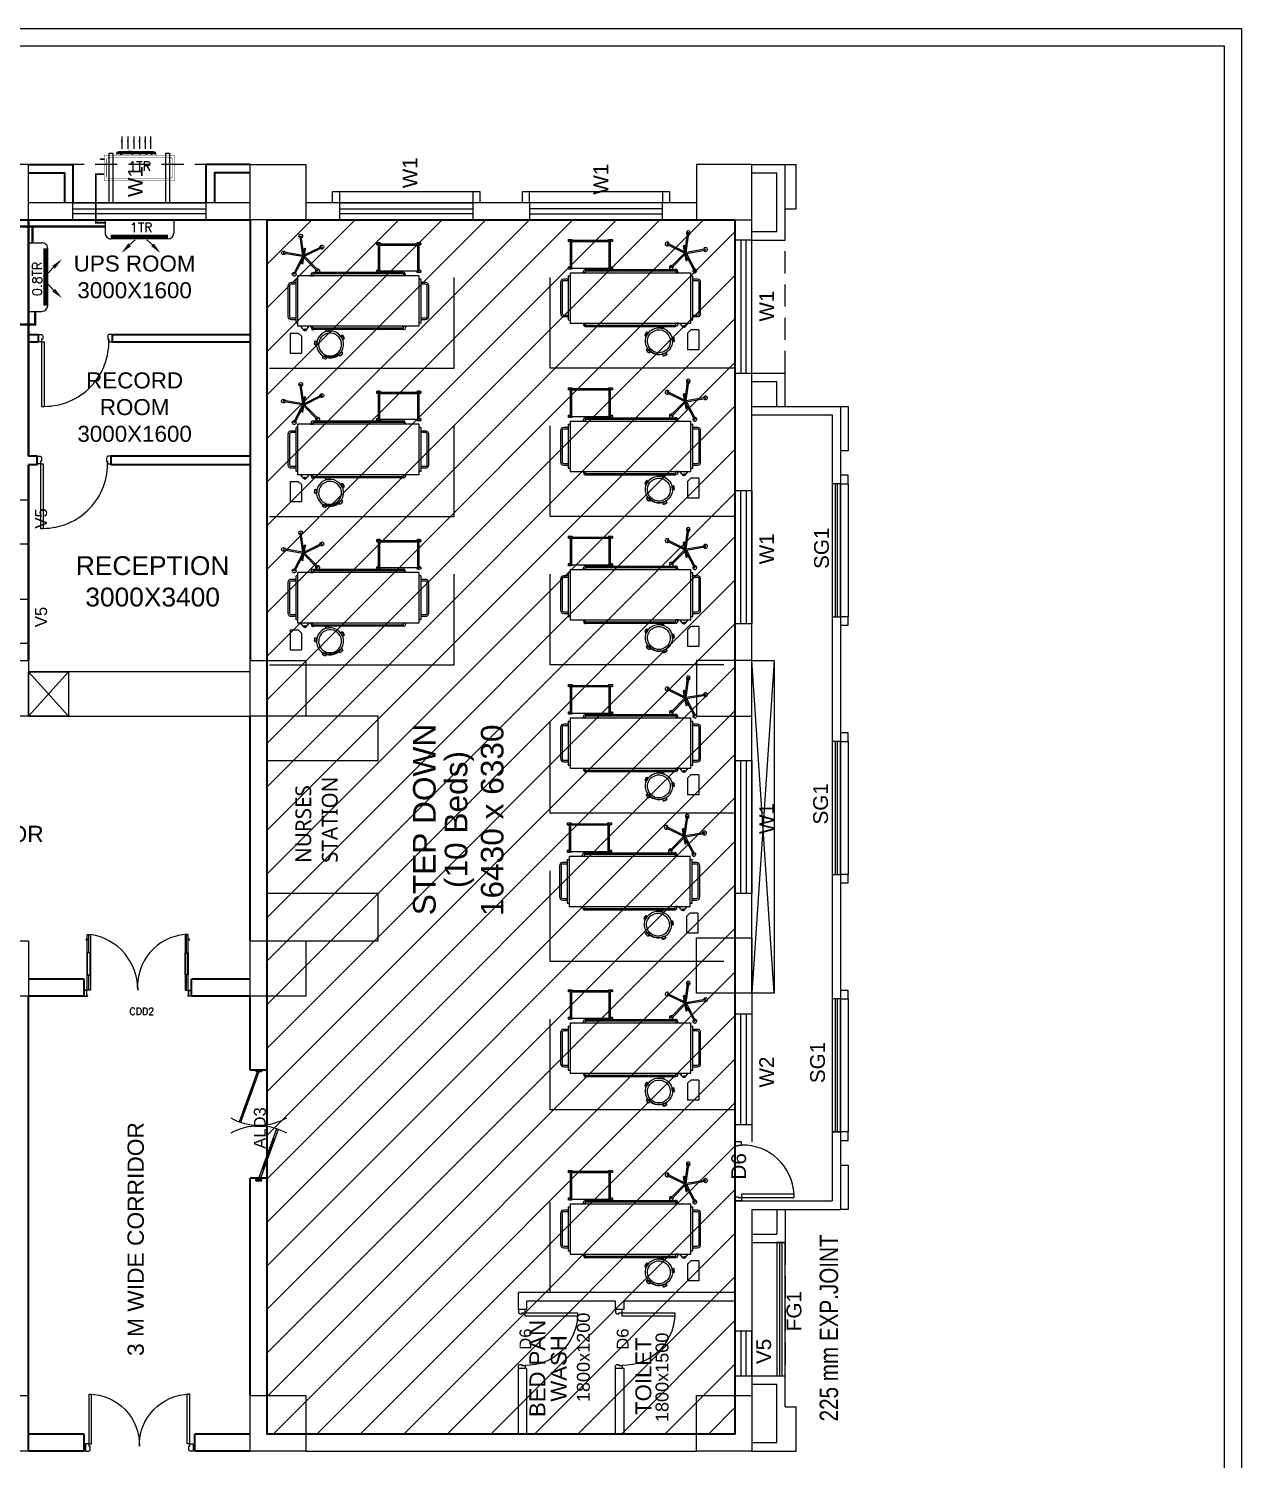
# Model space of a CAD drawing. Extents: x 3550807 to 4078732, y -628171 to -515859.
# Drawn here: x 3955019 to 3971434, y -538746 to -519387 of the extents above; entities that cross this region are included whole.
import ezdxf
from ezdxf.enums import TextEntityAlignment as Align

# ---------------------------------------------------------------- set-up
doc = ezdxf.new("R2010")
doc.units = 0
doc.header["$LTSCALE"] = 6
doc.header["$MEASUREMENT"] = 0
doc.linetypes.add('HIDDEN', pattern=[0.375, 0.25, -0.125])
doc.layers.get('0').update_dxf_attribs({"linetype": 'CONTINUOUS'})
for name, color, linetype, lineweight in [('1200 Door', 144, 'CONTINUOUS', 5), ('D.F', 251, 'CONTINUOUS', 5), ('Double Leaf Door', 4, 'CONTINUOUS', 18), ('HTL-AC UNIT', 5, 'CONTINUOUS', 25), ('MEP_HVAC_VRF_COPPER_PIPE', 6, 'CONTINUOUS', 9), ('WALL', 10, 'CONTINUOUS', 35)]:
    doc.layers.add(name, color=color, linetype=linetype, lineweight=lineweight)
for name, color, linetype in [('Bed', 33, 'CONTINUOUS'), ('Chajja', 7, 'CONTINUOUS'), ('COL', 5, 'CONTINUOUS'), ('DIM', 7, 'CONTINUOUS'), ('DOOR', 44, 'CONTINUOUS'), ('FUR', 21, 'CONTINUOUS'), ('HVAC_HI_WALL_1TR', 1, 'CONTINUOUS'), ('JOINERY', 7, 'CONTINUOUS'), ('M HVAC HIGH WALL UNIT', 3, 'CONTINUOUS'), ('MEP_HVAC_COPPER_PIPE', 5, 'CONTINUOUS'), ('MEP_HVAC_DRAIN_PIPE', 7, 'CONTINUOUS'), ('MEP_HVAC_TEXT', 7, 'CONTINUOUS'), ('Staircase', 7, 'CONTINUOUS'), ('TEXT', 5, 'CONTINUOUS'), ('Window', 161, 'CONTINUOUS')]:
    doc.layers.add(name, color=color, linetype=linetype)
doc.styles.add('ARI', font='arial.ttf')
doc.styles.add('ARIAL', font='arial.ttf')
doc.styles.add('ROMANS', font='romans.shx')
doc.styles.add('VERDANA', font='verdana.ttf')
doc.linetypes.add('ZIGZAG', pattern='A,0.0001,-0.2,[131,ltypeshp.shx,S=0.2,R=0,X=-0.2,Y=0],-0.4,[131,ltypeshp.shx,S=0.2,R=180,X=0.2,Y=0],-0.2', length=0.8001)
doc.dimstyles.new('AC DIM', dxfattribs={"dimtxt": 200, "dimasz": 200, "dimexe": 0.18, "dimexo": 50, "dimgap": 50, "dimtad": 1, "dimdec": 0, "dimzin": 12, "dimdsep": 46, "dimtxsty": 'ROMANS', "dimcen": 0, "dimclrt": 7, "dimadec": 0, "dimazin": 0, "dimtfac": 1, "dimtdec": 0, "dimtix": 1, "dimtofl": 0, "dimtmove": 0, "dimatfit": 3, "dimfxl": 0, "dimtolj": 1, "dimtzin": 12, "dimarcsym": 0})

# ---------------------------------------------------------------- blocks, each defined once
blk = doc.blocks.new('Z$W@#5624')
at = {"layer": 'DOOR'}
for p, q in [((1770, 446), (949, 745)), ((1779, 470), (957, 769)), ((1122, 709), (1113, 685)), ((1610, 518), (1117, 697)), ((0, 499), (25, 499)), ((0, 400), (0, 499)), ((25, 400), (25, 499)), ((1614, 529), (1606, 506)), ((1779, 470), (1770, 446)), ((1798, 499), (1773, 499)), ((1773, 400), (1773, 499)), ((1798, 400), (1798, 499)), ((0, 400), (25, 400)), ((19, 429), (28, 453)), ((19, 429), (840, 130)), ((28, 453), (849, 154)), ((183, 369), (192, 393)), ((188, 381), (680, 202)), ((1798, 400), (1773, 400)), ((685, 214), (676, 190))]:
    blk.add_line(p, q, dxfattribs=at)
at = {"layer": 'DOOR', "color": 145, "extrusion": (0, 0, -1)}
for centre, start_param, end_param in [((0, 449), -0.523599, 0.523599), ((1798, 449), 2.617994, 3.665191)]:
    blk.add_ellipse(centre, major_axis=(899, 0), ratio=1, start_param=start_param, end_param=end_param, dxfattribs=at)
blk = doc.blocks.new('A$C6969112B')
at = {"layer": 'Bed', "color": 8}
for p, q in [((1421, 1704), (1464, 1956)), ((1438, 1701), (1481, 1953)), ((387, 1872), (116, 1872)), ((116, 1872), (116, 1719)), ((343, 1719), (387, 1762)), ((387, 1872), (387, 1762)), ((478, 1766), (1160, 1766)), ((478, 131), (478, 1766)), ((521, 1793), (1116, 1793)), ((521, 1766), (521, 1793)), ((1116, 1766), (1116, 1793)), ((1160, 131), (1160, 1766)), ((1374, 1709), (1186, 1807)), ((1421, 1704), (1194, 1823)), ((343, 1719), (116, 1719)), ((428, 1689), (478, 1729)), ((428, 1654), (478, 1615)), ((432, 1559), (432, 1557)), ((434, 343), (434, 1557)), ((451, 343), (451, 1557)), ((453, 1559), (453, 1557)), ((476, 1595), (476, 1561)), ((1162, 1595), (1162, 1561)), ((1185, 1559), (1185, 1557)), ((1186, 343), (1186, 1557)), ((1204, 343), (1204, 1557)), ((1205, 1559), (1205, 1557)), ((1409, 1685), (1229, 1510)), ((1425, 1676), (1242, 1497)), ((1324, 1707), (1324, 1710)), ((1329, 1699), (1522, 1666)), ((1332, 1716), (1525, 1683)), ((1340, 1697), (1343, 1714)), ((1425, 1676), (1538, 1447)), ((1438, 1701), (1691, 1738)), ((1443, 1679), (1554, 1454)), ((1483, 1690), (1694, 1721)), ((1512, 1667), (1515, 1685)), ((1530, 1671), (1531, 1675)), ((55, 1439), (34, 1391)), ((54, 1382), (34, 1391)), ((75, 1430), (54, 1382)), ((75, 1430), (55, 1439)), ((72, 1402), (64, 1406)), ((229, 1539), (227, 1517)), ((227, 1517), (279, 1511)), ((229, 1539), (281, 1533)), ((281, 1533), (279, 1511)), ((429, 1399), (408, 1396)), ((408, 1396), (414, 1344)), ((429, 1399), (436, 1347)), ((76, 1196), (91, 1212)), ((116, 1161), (76, 1196)), ((130, 1178), (91, 1212)), ((120, 1198), (114, 1191)), ((116, 1161), (130, 1178)), ((347, 1187), (301, 1160)), ((358, 1168), (313, 1141)), ((358, 1168), (347, 1187)), ((436, 1347), (414, 1344)), ((313, 1141), (301, 1160)), ((1234, 703), (1212, 703)), ((1212, 703), (1212, 650)), ((1223, 650), (1212, 650)), ((1223, 131), (1223, 676)), ((1223, 676), (1594, 676)), ((1223, 659), (1577, 659)), ((1234, 703), (1234, 676)), ((1577, 659), (1577, 148)), ((1605, 703), (1583, 703)), ((1583, 703), (1583, 676)), ((1594, 676), (1594, 131)), ((1605, 650), (1594, 650)), ((1605, 703), (1605, 650)), ((432, 340), (432, 343)), ((453, 340), (453, 343)), ((476, 304), (476, 339)), ((1162, 304), (1162, 339)), ((1185, 340), (1185, 343)), ((1205, 340), (1205, 343)), ((1160, 131), (478, 131)), ((521, 105), (521, 131)), ((1116, 105), (521, 105)), ((1116, 105), (1116, 131)), ((1223, 157), (1212, 157)), ((1212, 157), (1212, 105)), ((1234, 105), (1212, 105)), ((1577, 148), (1223, 148)), ((1594, 131), (1223, 131)), ((1234, 131), (1234, 105)), ((1583, 131), (1583, 105)), ((1605, 105), (1583, 105)), ((1605, 157), (1594, 157)), ((1605, 157), (1605, 105))]:
    blk.add_line(p, q, dxfattribs=at)
for points in [[(565, 1793), (565, 1854, -0.414214), (608, 1897), (1029, 1897, -0.414214), (1073, 1854), (1073, 1793)], [(587, 1793), (587, 1854, -0.414214), (608, 1875), (1029, 1875, -0.414214), (1051, 1854), (1051, 1793)], [(476, 1593), (451, 1585, 0.318781), (430, 1563), (430, 1559), (455, 1559), (455, 1563), (476, 1563)], [(1162, 1593), (1186, 1585, -0.318781), (1208, 1563), (1208, 1559), (1182, 1559), (1182, 1563), (1162, 1563)], [(476, 307), (451, 314, -0.318781), (430, 336), (430, 340), (455, 340), (455, 336), (476, 336)], [(1162, 307), (1186, 314, 0.318781), (1208, 336), (1208, 340), (1182, 340), (1182, 336), (1162, 336)], [(1073, 105), (1073, 44, -0.414214), (1029, 0), (608, 0, -0.414214), (565, 44), (565, 105)], [(1051, 105), (1051, 44, -0.414214), (1029, 22), (608, 22, -0.414214), (587, 44), (587, 105)]]:
    blk.add_lwpolyline(points, format="xyb", dxfattribs=at)
for points in [[(432, 1557), (453, 1557)], [(476, 1595), (478, 1595)], [(476, 1561), (478, 1561)], [(1162, 1595), (1160, 1595)], [(1162, 1561), (1160, 1561)], [(1205, 1557), (1185, 1557)], [(432, 343), (453, 343)], [(476, 339), (478, 339)], [(476, 304), (478, 304)], [(1162, 339), (1160, 339)], [(1162, 304), (1160, 304)], [(1205, 343), (1185, 343)]]:
    blk.add_lwpolyline(points, dxfattribs=at)
blk.add_circle((435, 1672), 9.27, dxfattribs=at)
for centre, radius, start, end in [((441, 1672), 21.4, 125.427, 234.573), ((1289, 676), 80.7, 161.0754, 198.9246), ((1158, 676), 80.7, 0, 18.9246), ((1660, 676), 80.7, 161.0754, 180), ((1529, 676), 80.7, 341.0754, 18.9246), ((1289, 131), 80.7, 161.0754, 198.9246), ((1158, 131), 80.7, 341.0754, 0), ((1660, 131), 80.7, 180, 198.9246), ((1529, 131), 80.7, 341.0754, 18.9246)]:
    blk.add_arc(centre, radius, start, end, dxfattribs=at)
at = {"layer": 'Bed', "color": 8, "extrusion": (0, 0, -1)}
for centre, major_axis, start_param, end_param in [((1474, 1962), (18.5, 18.5), 2.86537, 8.468881), ((1471, 1955), (4.94, 4.94), 4.096329, 5.660611), ((1427, 1691), (194, 194), -0.622575, -0.609545), ((1474, 1954), (4.94, 4.94), -0.609545, 0.954736), ((1184, 1818), (18.5, 18.5), 1.608733, 7.212244), ((1189, 1814), (4.94, 4.94), 2.839692, 4.403974), ((1427, 1691), (194, 194), 4.403974, 4.417003), ((1191, 1817), (4.94, 4.94), 4.417003, 5.981285), ((1699, 1730), (18.5, 18.5), 4.122007, 9.725518), ((1331, 1705), (4.94, 4.94), 2.525533, 4.096329), ((1331, 1709), (4.94, 4.94), 4.096329, 5.667125), ((1523, 1672), (4.94, 4.94), 0.954736, 2.525533), ((1524, 1676), (4.94, 4.94), -0.61606, 0.954736), ((1692, 1731), (4.94, 4.94), -0.930219, 0.634062), ((1693, 1728), (4.94, 4.94), 0.647092, 2.211374), ((1427, 1691), (-194, 194), 2.204859, 2.217888), ((114, 1384), (-57.1, 57.1), 5.588367, 6.248962), ((232, 1332), (-182, 20), -0.000636, 6.282549), ((232, 1332), (-123, 123), 4.624291, 5.911682), ((-5, 1437), (-57.1, 57.1), 2.446775, 3.107369), ((232, 1332), (-154, 17), -0.00023, 6.282955), ((261, 1590), (-57.1, 57.1), 3.707499, 4.368094), ((247, 1460), (-57.1, 57.1), 0.565907, 1.226501), ((487, 1380), (-57.1, 57.1), 5.038602, 5.699197), ((357, 1363), (-57.1, 57.1), 1.897009, 2.557604), ((1230, 1499), (18.5, 18.5), 0.352096, 5.955607), ((1234, 1505), (4.94, 4.94), 3.160366, 4.724648), ((1427, 1691), (-194, 194), 4.718133, 4.731162), ((1237, 1502), (4.94, 4.94), 1.583055, 3.147337), ((1549, 1444), (18.5, 18.5), -0.904541, 4.69897), ((1544, 1450), (4.94, 4.94), 1.903729, 3.468011), ((1427, 1691), (194, 194), 1.8907, 1.903729), ((1547, 1451), (4.94, 4.94), 0.326418, 1.8907), ((146, 1236), (-57.1, 57.1), 4.308534, 4.969129), ((61, 1137), (-57.1, 57.1), 1.166941, 1.827536), ((363, 1107), (-57.1, 57.1), 6.205277, 6.865872), ((296, 1220), (-57.1, 57.1), 3.063684, 3.724279)]:
    blk.add_ellipse(centre, major_axis=major_axis, ratio=1, start_param=start_param, end_param=end_param, dxfattribs=at)
blk = doc.blocks.new('1000')
at = {"layer": 'DOOR', "color": 8}
for p, q in [((0, -111, 0), (0, 0)), ((0, 0), (55, 0, 0)), ((945, 0, 0), (945, -2, 0)), ((1000, 0), (945, 0, 0)), ((1000, -111, 0), (1000, 0)), ((55, -111, 0), (0, -111, 0)), ((55, 0, 0), (55, -3, 0)), ((70, -55, 0), (55, -55, 0)), ((55, -55, 0), (55, -111, 0)), ((55, -111, 0), (55, -1001, 0)), ((111, -111, 0), (55, -111, 0)), ((70, -15, 0), (68, -15, 0)), ((70, -15, 0), (70, -55, 0)), ((111, -1001, 0), (111, -111, 0)), ((930, -15, 0), (930, -55, 0)), ((930, -15, 0), (932, -15, 0)), ((930, -55, 0), (945, -55, 0)), ((945, -55, 0), (945, -111, 0)), ((945, -111, 0), (1000, -111, 0)), ((55, -1001, 0), (111, -1001, 0))]:
    blk.add_line(p, q, dxfattribs=at)
for centre, major_axis, ratio, start_param, end_param in [((55, -15, 0), (-8.84, 8.84, 0), 1, 3.926897, 5.497693), ((71, -128, 0), (597, 637, 0), 0.999944, 3.940126, 5.484659), ((945, -15, 0), (-8.84, 8.84, 0), 1, -0.785492, 0.785304)]:
    blk.add_ellipse(centre, major_axis=major_axis, ratio=ratio, start_param=start_param, end_param=end_param, dxfattribs=at)
blk = doc.blocks.new('21500')
at = {"layer": 'DOOR'}
for p, q in [((68, 100), (68, 770)), ((68, 770), (102, 770)), ((102, 100), (102, 770)), ((1398, 100), (1398, 770)), ((1432, 770), (1398, 770)), ((1432, 100), (1432, 770)), ((68, 100), (102, 100)), ((68, 0), (68, 2)), ((82, 15), (80, 15)), ((1432, 100), (1398, 100)), ((1418, 15), (1420, 15)), ((1432, 0), (1432, 2))]:
    blk.add_line(p, q, dxfattribs=at)
for points in [[(82, 65), (68, 65), (68, 100), (22, 100), (22, 0), (68, 0)], [(82, 15), (82, 65)], [(1418, 65), (1432, 65), (1432, 100), (1478, 100), (1478, 0), (1432, 0)], [(1418, 15), (1418, 65)]]:
    blk.add_lwpolyline(points, dxfattribs=at)
at = {"layer": 'DOOR', "color": 145}
for centre, start, end in [((64, 84), 358.4209, 89.721), ((1436, 84), 90.279, 181.5791)]:
    blk.add_arc(centre, 686, start, end, dxfattribs=at)
at = {"layer": 'DOOR'}
for centre, start, end in [((68, 15), 270, 0), ((1432, 15), 180, 270)]:
    blk.add_arc(centre, 12.5, start, end, dxfattribs=at)
blk = doc.blocks.new('2000x80')
at = {"layer": 'Double Leaf Door'}
for points in [[(104210, -25358), (104215, -25358), (104215, -25061), (104210, -25061)], [(104254, -25061), (104249, -25061), (104249, -25358), (104254, -25358)], [(105533, -25061), (105538, -25061), (105538, -25358), (105533, -25358)], [(105577, -25358), (105572, -25358), (105572, -25061), (105577, -25061)]]:
    blk.add_hatch(color=6, dxfattribs=at).paths.add_polyline_path(points)
at = {"layer": 'Double Leaf Door', "color": 8}
for p, q in [((104196, -24871), (104196, -24888)), ((104210, -24869), (104198, -24869)), ((104198, -24890), (104210, -24890)), ((104210, -25567), (104210, -24813)), ((104210, -24813), (104254, -24813)), ((104210, -24869), (104210, -24890)), ((104232, -25061), (104232, -24813)), ((104254, -24813), (104254, -25567)), ((105577, -24813), (105533, -24813)), ((105533, -24813), (105533, -25567)), ((105555, -25061), (105555, -24813)), ((105577, -25567), (105577, -24813)), ((105577, -24869), (105589, -24869)), ((105577, -24869), (105577, -24890)), ((105589, -24890), (105577, -24890)), ((105591, -24871), (105591, -24888)), ((104232, -25567), (104232, -25358)), ((105555, -25567), (105555, -25358)), ((104166, -25567), (104166, -25647)), ((104206, -25567), (104166, -25567)), ((104166, -25647), (104206, -25647)), ((104168, -25569), (104168, -25645)), ((104204, -25569), (104168, -25569)), ((104168, -25645), (104206, -25645)), ((104204, -25644), (104204, -25569)), ((104216, -25644), (104204, -25644)), ((104206, -25642), (104206, -25567)), ((104218, -25642), (104206, -25642)), ((104206, -25645), (104216, -25645)), ((104206, -25647), (104218, -25647)), ((104254, -25567), (104210, -25567)), ((104216, -25645), (104216, -25644)), ((104218, -25647), (104218, -25642)), ((105533, -25567), (105577, -25567)), ((105569, -25647), (105569, -25642)), ((105569, -25642), (105581, -25642)), ((105581, -25647), (105569, -25647)), ((105571, -25645), (105571, -25644)), ((105571, -25644), (105583, -25644)), ((105581, -25645), (105571, -25645)), ((105581, -25642), (105581, -25567)), ((105581, -25567), (105621, -25567)), ((105619, -25645), (105581, -25645)), ((105621, -25647), (105581, -25647)), ((105583, -25644), (105583, -25569)), ((105583, -25569), (105619, -25569)), ((105619, -25569), (105619, -25645)), ((105621, -25567), (105621, -25647))]:
    blk.add_line(p, q, dxfattribs=at)
at = {"layer": 'Double Leaf Door', "color": 6}
for p, q in [((104254, -25061), (104210, -25061)), ((104210, -25061), (104210, -25358)), ((104215, -25358), (104215, -25061)), ((104249, -25358), (104249, -25061)), ((104254, -25358), (104254, -25061)), ((105533, -25358), (105533, -25061)), ((105533, -25061), (105577, -25061)), ((105538, -25358), (105538, -25061)), ((105572, -25358), (105572, -25061)), ((105577, -25061), (105577, -25358)), ((104210, -25358), (104254, -25358)), ((105577, -25358), (105533, -25358))]:
    blk.add_line(p, q, dxfattribs=at)
at = {"layer": 'Double Leaf Door', "color": 6, "ltscale": 100}
for p, q in [((104249, -25061), (104249, -25358)), ((105538, -25061), (105538, -25358))]:
    blk.add_line(p, q, dxfattribs=at)
at = {"layer": 'Double Leaf Door', "color": 6}
for points in [[(104210, -25061), (104210, -25358), (104215, -25358), (104215, -25061), (104210, -25061)], [(104254, -25061), (104254, -25358), (104249, -25358), (104249, -25061), (104254, -25061)], [(105533, -25061), (105533, -25358), (105538, -25358), (105538, -25061), (105533, -25061)], [(105577, -25061), (105577, -25358), (105572, -25358), (105572, -25061), (105577, -25061)]]:
    blk.add_lwpolyline(points, dxfattribs=at)
at = {"layer": 'Double Leaf Door', "ltscale": 5000}
for points in [[(104210, -25061), (104210, -25358), (104215, -25358), (104215, -25061), (104210, -25061)], [(105577, -25061), (105577, -25358), (105572, -25358), (105572, -25061), (105577, -25061)]]:
    blk.add_lwpolyline(points, dxfattribs=at)
at = {"layer": 'Double Leaf Door', "color": 8}
for centre, radius, start, end in [((104196, -24880), 3.72, 90, 270), ((104198, -24871), 1.98, 90, 180), ((104198, -24888), 1.98, 180, 270), ((104144, -25555), 750, 359.0321, 81.5724), ((105589, -25509), 698, 94.5944, 184.8011), ((105589, -24871), 1.98, 0, 90), ((105589, -24888), 1.98, 270, 0), ((105591, -24880), 3.72, 270, 90)]:
    blk.add_arc(centre, radius, start, end, dxfattribs=at)
blk = doc.blocks.new('A$C19B8274B')
at = {"layer": 'DOOR', "color": 8}
for p, q in [((-45, 925), (-80, 925)), ((-80, 50), (-80, 925)), ((-45, 50), (-45, 925)), ((-45, 50), (-80, 50)), ((-955, -50), (-955, -47.5)), ((-940, -35), (-942.5, -35)), ((-60, -35), (-57.5, -35)), ((-45, -50), (-45, -47.5))]:
    blk.add_line(p, q, dxfattribs=at)
for points in [[(-940, 15), (-955, 15), (-955, 50), (-1000, 50), (-1000, -50), (-955, -50)], [(-940, -35), (-940, 15)], [(-60, 15), (-45, 15), (-45, 50), (0, 50), (0, -50), (-45, -50)], [(-60, -35), (-60, 15)]]:
    blk.add_lwpolyline(points, dxfattribs=at)
for centre, radius, start, end in [((-80, 50), 875, 90, 182.29244), ((-955, -35), 12.5, 270, 0), ((-45, -35), 12.5, 180, 270)]:
    blk.add_arc(centre, radius, start, end, dxfattribs=at)
blk = doc.blocks.new('1232')
at = {"layer": 'D.F', "linetype": 'ByBlock'}
h = blk.add_hatch(dxfattribs=at)
h.set_pattern_fill('ANSI31', color=8, scale=3333, style=0)
h.set_pattern_definition([(45, (-3036872.2, 733413.8), (-294.59836, 294.59836), [])])
h.paths.add_polyline_path([(-520, 15910.2), (5810, 15910.2), (5810, -519.8), (-520, -519.8)])
at = {"layer": 'Chajja', "color": 8, "linetype": 'HIDDEN', "ltscale": 200}
blk.add_line((-750, 16660.2), (-3750, 16660.2), dxfattribs=at)
blk.add_line((-750, 16660.2), (-3750, 16660.2), dxfattribs=at)
at = {"layer": 'COL', "color": 8}
for points in [[(-4500, 15910.2), (-3750, 15910.2), (-3750, 16660.2), (-4500, 16660.2)], [(0, 15910.2), (-750, 15910.2), (-750, 16660.2), (0, 16660.2)], [(-750, 9195.2), (-750, 9945.2), (0, 9945.2), (0, 9195.2)], [(-3750, 0), (-3750, -750), (-4500, -750), (-4500, 0)]]:
    blk.add_lwpolyline(points, close=True, dxfattribs=at)
at = {"layer": 'COL', "color": 8, "elevation": 0}
for points in [[(-4500, 9195.2), (-4500, 9945.2), (-3750, 9945.2), (-3750, 9195.2)], [(-4500, 6155.2), (-3750, 6155.2), (-3750, 5405.2), (-4500, 5405.2)]]:
    blk.add_lwpolyline(points, close=True, dxfattribs=at)
at = {"layer": 'D.F', "color": 8, "linetype": 'ByBlock'}
for p, q in [((6040, 16660.2), (6640, 16660.2)), ((6490, 15635.5, -188437.6), (6490, 16660.2, -101230.8)), ((6640, 16060.2, -152397.2), (6640, 16660.2, -101230.8)), ((6040, 16545.2), (6375, 16545.2)), ((6375, 15750.5, -188437.6), (6375, 16545.2, -101230.8)), ((2260, 16290.2), (460, 16290.2)), ((4830, 16290.2, -101230.8), (3030, 16290.2, -101230.8)), ((6490, 16060.2), (6640, 16060.2)), ((6040, 15750.5, -87206.9), (6375, 15750.5, -169035.1)), ((6040, 15635.5, -87206.9), (6490, 15635.5, -188437.6)), ((6040, 13835.2, 4.1), (6490, 13835.2, -101226.7)), ((6490, 13385.2, -101228.5), (6490, 13835.2, -101226.7)), ((6040, 13720.2, 4.1), (6375, 13720.2, -81824.1)), ((6375, 13385.2, -101228.4), (6375, 13720.2, -101226.7)), ((6040, 13385.2, -101230.8), (7240, 13385.2, -101230.8)), ((7240, 13385.2), (7240, 2520.2)), ((6040, 13270.2, -101230.8), (7125, 13270.2, -101230.8)), ((7125, 13270.2), (7125, 2635.2)), ((7240, 12338, -101230.8), (7125, 12338)), ((7340, 12338), (7340, 10538)), ((7240, 8852.7, -101230.8), (7125, 8852.7)), ((7340, 8852.7), (7340, 7052.7)), ((7340, 5367.6), (7340, 3567.6)), ((7240, 3567.6, -101230.8), (7125, 3567.6)), ((5810, 2635.2, -101230.8), (7125, 2635.2, -101230.8)), ((6040, 2520.2, -101230.8), (7240, 2520.2, -101230.8)), ((6375, 2520.2, -101228.4), (6375, 2185.2, -101226.7)), ((6490, 2520.2, -101228.5), (6490, 2070.2, -101226.7)), ((6040, 2185.2, 4.1), (6375, 2185.2, -81824.1)), ((6040, 2070.2, 4.1), (6490, 2070.2, -101226.7)), ((6040, 270.2, 4.1), (6490, 270.2, -101226.7)), ((6490, -149.8, -101228.4), (6490, 270.2, -101226.7)), ((6040, 155.2, 4.1), (6375, 155.2, -81824.1)), ((6375, -634.8, -101230.8), (6375, 155.2, -101226.7)), ((6490, -149.8, -101230.8), (6640, -149.8, -101230.8)), ((6640, -749.8, -253628), (6640, -149.8, -202461.5)), ((6040, -634.8, -101230.8), (6375, -634.8, -101230.8)), ((6040, -749.8, -101230.8), (6490, -749.8, -101230.8)), ((6490, -749.8, -101230.8), (6640, -749.8, -101230.8))]:
    blk.add_line(p, q, dxfattribs=at)
at = {"layer": 'D.F', "color": 8, "lineweight": 0}
for p, q in [((5290, 16140.2), (0, 16140.2)), ((5290, 15910.2), (0, 15910.2)), ((5810, 9945), (5810, 15910.2)), ((6040, 9945), (6040, 15910.2)), ((5810, 6195.2), (5810, 9195.2)), ((6040, 6195.2), (6040, 9195.2)), ((5810, 5445), (5810, 3435.2)), ((6040, 5445), (6040, 3435.2)), ((5810, 2635.2), (5810, 0)), ((6040, 2520.2), (6040, 0)), ((2880, 1165.2), (2880, 1395.2)), ((5810, 1395.2), (2880, 1395.2)), ((2995, 1165.2), (2880, 1165.2)), ((2995, 1165.2), (2995, 1280.2)), ((4195, 1280.2), (2995, 1280.2)), ((4195, 1165.2), (4195, 1280.2)), ((4310, 1165.2), (4195, 1165.2)), ((4310, 1165.2), (4310, 1280.2)), ((5810, 1280.2), (4310, 1280.2)), ((2995, 365.2), (2880, 365.2)), ((2880, -519.8), (2880, 365.2)), ((2995, -519.8), (2995, 365.2)), ((4310, 365.2), (4195, 365.2)), ((4195, -519.8), (4195, 365.2)), ((4310, -519.8), (4310, 365.2)), ((0, -519.8), (5290, -519.8)), ((0, -749.8), (5290, -749.8))]:
    blk.add_line(p, q, dxfattribs=at)
at = {"layer": 'D.F', "color": 8, "linetype": 'HIDDEN', "ltscale": 200}
for p, q in [((6490, 13385.2, -101230.8), (6490, 15635.5, -101230.8)), ((6490, 2070.2, -101226.7), (6490, 270.2, -101226.7))]:
    blk.add_line(p, q, dxfattribs=at)
at = {"layer": 'D.F', "color": 8}
for points in [[(5290, 15910.2), (6040, 15910.2), (6040, 16660.2), (5290, 16660.2)], [(5290, 9195), (6040, 9195), (6040, 9945), (5290, 9945)], [(5290, 6195), (6040, 6195), (6040, 5445), (5290, 5445)], [(-750, 6155), (0, 6155), (0, 5405), (-750, 5405)], [(0, 0), (0, -750), (-750, -750), (-750, 0)], [(6040, 0), (6040, -750), (5290, -750), (5290, 0)]]:
    blk.add_lwpolyline(points, close=True, dxfattribs=at)
at = {"layer": 'D.F', "color": 8, "linetype": 'ByBlock'}
for points in [[(460, 16140.2), (460, 16290.2), (360, 16290.2), (360, 16140.2)], [(2360, 16140.2), (2360, 16290.2), (2260, 16290.2), (2260, 16140.2)], [(7240, 12338), (7340, 12338), (7340, 12453), (7240, 12453)], [(7240, 10423), (7340, 10423), (7340, 10538), (7240, 10538)], [(7240, 8852.7), (7340, 8852.7), (7340, 8967.7), (7240, 8967.7)], [(7240, 6937.7), (7340, 6937.7), (7340, 7052.7), (7240, 7052.7)], [(7240, 5367.6), (7340, 5367.6), (7340, 5482.6), (7240, 5482.6)], [(7240, 3452.6), (7340, 3452.6), (7340, 3567.6), (7240, 3567.6)]]:
    blk.add_lwpolyline(points, dxfattribs=at)
for points, elevation in [([(3030, 16140.2), (3030, 16290.2), (2930, 16290.2), (2930, 16140.2)], -101230.8), ([(4930, 16140.2), (4930, 16290.2), (4830, 16290.2), (4830, 16140.2)], -101230.8), ([(7240, 13385.2), (7340, 13385.2), (7340, 12785.6), (7240, 12785.6)], -202461.5), ([(7240, 12338), (7340, 12338), (7340, 12453), (7240, 12453)], -101230.8), ([(6340, 9945), (6040, 5445)], 27934.8), ([(6340, 5445), (6040, 9945)], 27934.8), ([(7240, 8852.7), (7340, 8852.7), (7340, 8967.7), (7240, 8967.7)], -101230.8), ([(7240, 3452.6), (7340, 3452.6), (7340, 3567.6), (7240, 3567.6)], -101230.8), ([(7240, 3120.2), (7340, 3120.2), (7340, 2520.2), (7240, 2520.2)], -101230.8)]:
    blk.add_lwpolyline(points, dxfattribs=dict(at, elevation=elevation))
at = {"layer": 'D.F', "color": 8, "linetype": 'Continuous'}
for points in [[(2260, 16140.2), (2260, 15910.2), (460, 15910.2), (460, 16140.2)], [(3030, 16140.2), (3030, 15910.2), (4830, 15910.2), (4830, 16140.2)], [(2260, 16060.2), (2260, 15990.2), (460, 15990.2), (460, 16060.2)], [(3030, 16060.2), (3030, 15990.2), (4830, 15990.2), (4830, 16060.2)], [(6040, 10445), (5810, 10445), (5810, 12245), (6040, 12245)], [(5960, 10445), (5890, 10445), (5890, 12245), (5960, 12245)], [(7200, 12338), (7165, 12338), (7165, 10538), (7200, 10538)], [(7200, 8852.7), (7165, 8852.7), (7165, 7052.7), (7200, 7052.7)], [(6040, 6795.2), (5810, 6795.2), (5810, 8595.2), (6040, 8595.2)], [(5960, 6795.2), (5890, 6795.2), (5890, 8595.2), (5960, 8595.2)], [(7200, 5367.6), (7165, 5367.6), (7165, 3567.6), (7200, 3567.6)], [(6040, 3665.2), (5810, 3665.2), (5810, 5165.2), (6040, 5165.2)], [(5960, 3665.2), (5890, 3665.2), (5890, 5165.2), (5960, 5165.2)]]:
    blk.add_lwpolyline(points, close=True, dxfattribs=at)
for points, elevation in [([(6040, 15635.2), (5810, 15635.2), (5810, 13835.2), (6040, 13835.2)], 4.1), ([(5960, 15635.2), (5890, 15635.2), (5890, 13835.2), (5960, 13835.2)], 4.1), ([(6450, 2070.2), (6415, 2070.2), (6415, 270.2), (6450, 270.2)], -101227.2), ([(5810, 270.2), (6040, 270.2), (6040, 870.2), (5810, 870.2)], 4.1), ([(5810, 270.2), (6040, 270.2), (6040, 870.2), (5810, 870.2)], 4.1), ([(5890, 270.2), (5960, 270.2), (5960, 870.2), (5890, 870.2)], 4.1), ([(5890, 270.2), (5960, 270.2), (5960, 870.2), (5890, 870.2)], 4.1)]:
    blk.add_lwpolyline(points, close=True, dxfattribs=dict(at, elevation=elevation))
at = {"layer": 'D.F', "color": 8, "linetype": 'ZIGZAG', "ltscale": 10, "flags": 128}
for points in [[(-490, 13902.7), (2009.5, 13902.7), (2009.5, 15131.4)], [(5810, 13902.7), (3310.5, 13902.7), (3310.5, 15131.4)], [(-490, 11895.2), (2009.5, 11895.2), (2009.5, 13123.9)], [(5810, 11895.2), (3310.5, 11895.2), (3310.5, 13123.9)], [(-490, 9887.7), (2009.5, 9887.7), (2009.5, 11116.4)], [(5660, 9887.7), (3310.5, 9887.7), (3310.5, 11116.4)], [(5810, 7880.2), (3310.5, 7880.2), (3310.5, 9108.9)], [(5660, 5872.7), (3310.5, 5872.7), (3310.5, 7101.4)], [(5810, 3869.2), (3310.5, 3865.2), (3310.5, 5093.9)], [(5810, 1395.2), (3310.5, 1395.2), (3310.5, 2623.9)]]:
    blk.add_lwpolyline(points, dxfattribs=at)
at = {"layer": 'D.F', "color": 8, "linetype": 'ByBlock'}
for points in [[(7125, 12338), (7125, 10538), (7240, 10538), (7240, 12338)], [(7125, 8852.7), (7125, 7052.7), (7240, 7052.7), (7240, 8852.7)], [(7125, 5367.6), (7125, 3567.6), (7240, 3567.6), (7240, 5367.6)]]:
    blk.add_lwpolyline(points, close=True, dxfattribs=at)
for points, elevation in [([(6040, 5445), (6040, 9945), (6340, 9945), (6340, 5445)], 27934.8), ([(6375, 2070.2), (6375, 270.2), (6490, 270.2), (6490, 2070.2)], -101227.2)]:
    blk.add_lwpolyline(points, close=True, dxfattribs=dict(at, elevation=elevation))
at = {"layer": 'D.F', "color": 8, "lineweight": 0, "ltscale": 15}
for points in [[(980, 8595.2), (980, 9195.2), (-520, 9195.2), (-520, 8595.2)], [(980, 6155), (980, 6795), (-520, 6795), (-520, 6155)]]:
    blk.add_lwpolyline(points, close=True, dxfattribs=at)
at = {"layer": 'FUR', "color": 8, "lineweight": 0, "ltscale": 15, "elevation": 0}
for points in [[(-3750, 9195.2), (-3750, 9795.2), (-3210, 9795.2), (-3210, 9195.2)], [(-750, 9195.2), (-750, 9795.2), (-3750, 9795.2), (-3750, 9195.2)]]:
    blk.add_lwpolyline(points, close=True, dxfattribs=at)
at = {"layer": 'Staircase', "color": 8, "lineweight": 0, "elevation": 0}
for points in [[(-3210, 9195.2), (-3750, 9795.2)], [(-3750, 9195.2), (-3210, 9795.2)]]:
    blk.add_lwpolyline(points, dxfattribs=at)
at = {"layer": 'WALL', "color": 8, "lineweight": 0}
for p, q in [((-750, 16140.2), (-3750, 16140.2)), ((-750, 15910.2), (-3750, 15910.2)), ((-750, 12710.2), (-750, 15910.2)), ((-750, 9945.2), (-750, 12595.2))]:
    blk.add_line(p, q, dxfattribs=at)
at = {"layer": 'WALL', "color": 8, "linetype": 'ByBlock'}
for p, q in [((-3750, 15910.2), (-3750, 12710.2)), ((-3750, 12710.3), (-3750, 15910.2)), ((-520, 9945.2), (-520, 15910.2)), ((-3750, 14360.2), (-3619.5, 14360.2)), ((-3619.5, 14360.2), (-3619.5, 14260.2)), ((-2619.5, 14360.2), (-2619.5, 14260.2)), ((-2619.5, 14360.2), (-750, 14360.2)), ((-3750, 14260.2), (-3619.5, 14260.2)), ((-2619.5, 14260.2), (-750, 14260.2)), ((-3635.2, 12710.2), (-3750, 12710.2)), ((-3750, 9945.2), (-3750, 12595.3)), ((-3635.2, 12595.2), (-3750, 12595.2)), ((-3750, 12595.2), (-3750, 9945.2)), ((-3635.2, 12595.2), (-3635.2, 12710.2)), ((-750, 12710.2), (-2635, 12710.2)), ((-2635, 12710.2), (-2635, 12595.2)), ((-750, 12595.2), (-2635, 12595.2)), ((-750, 6155), (-750, 9195.2)), ((-520, 6155), (-520, 9195.2)), ((-3000, 5635), (-3750, 5635)), ((-3000, 5635), (-3750, 5635)), ((-3000, 5405), (-3000, 5635)), ((-3000, 5405), (-3000, 5635)), ((-1545, 5405), (-1545, 5635)), ((-750, 5635), (-1545, 5635)), ((-1545, 5405), (-1545, 5635)), ((-750, 5635), (-1545, 5635)), ((-3750, -749.8), (-3750, 5405.2)), ((-3000, 5405), (-3750, 5405)), ((-750, 5405), (-1545, 5405)), ((-750, 4404.8), (-750, 5405)), ((-520, 4404.8), (-520, 5405)), ((-520, 4404.8), (-750, 4404.8)), ((-520, 2944.8), (-750, 2944.8)), ((-750, 0), (-750, 2944.8)), ((-520, 0), (-520, 2944.8)), ((-3750, 0), (-3750, 465.2)), ((-3000, -519.8), (-3750, -519.8)), ((-3000, -519.8), (-3750, -519.8)), ((-3000, -749.8), (-3000, -519.8)), ((-3000, -749.8), (-3000, -519.8)), ((-1500, -749.8), (-1500, -519.8)), ((-750, -519.8), (-1500, -519.8)), ((-1500, -749.8), (-1500, -519.8)), ((-750, -519.8), (-1500, -519.8)), ((-3000, -749.8), (-3750, -749.8)), ((-3000, -749.8), (-3750, -749.8)), ((-750, -749.8), (-1500, -749.8)), ((-750, -749.8), (-1500, -749.8))]:
    blk.add_line(p, q, dxfattribs=at)
for points in [[(-3750, 16660.2), (-3150, 16660.2), (-3150, 16140.2)], [(-3750, 16660.2), (-3150, 16660.2), (-3150, 16140.2)], [(-3750, 16545.2), (-3265, 16545.2), (-3265, 16140.2)], [(-3750, 16545.2), (-3265, 16545.2), (-3265, 16140.2)], [(-6159.8, 15910.2), (-750, 15910.2), (-750, 9945.2)]]:
    blk.add_lwpolyline(points, dxfattribs=at)
at = {"layer": 'WALL', "color": 8, "linetype": 'ByBlock', "elevation": 0}
for points in [[(-750, 16660.2), (-1350, 16660.2), (-1350, 16140.2)], [(-750, 16660.2), (-1350, 16660.2), (-1350, 16140.2)], [(-750, 16545.2), (-1235, 16545.2), (-1235, 16140.2)], [(-750, 16545.2), (-1235, 16545.2), (-1235, 16140.2)]]:
    blk.add_lwpolyline(points, dxfattribs=at)
at = {"layer": 'WALL', "color": 8, "linetype": 'ByBlock'}
blk.add_lwpolyline([(-520, 15910.2), (5810, 15910.2), (5810, -519.8), (-520, -519.8)], close=True, dxfattribs=at)
at = {"layer": 'Window', "color": 8, "linetype": 'Continuous'}
for points in [[(-1350, 16140.2), (-1350, 15910.2), (-3150, 15910.2), (-3150, 16140.2)], [(-1350, 16140.2), (-1350, 15910.2), (-3150, 15910.2), (-3150, 16140.2)], [(-1350, 16060.2), (-1350, 15990.2), (-3150, 15990.2), (-3150, 16060.2)], [(-1350, 16060.2), (-1350, 15990.2), (-3150, 15990.2), (-3150, 16060.2)], [(-3980, 12120.1), (-3750, 12120.1), (-3750, 11520.1), (-3980, 11520.1)], [(-3980, 10775.2), (-3750, 10775.2), (-3750, 10175.2), (-3980, 10175.2)]]:
    blk.add_lwpolyline(points, close=True, dxfattribs=at)
at = {"layer": 'D.F', "color": 8, "rotation": 90}
for p in [(1662, 13990.9), (1662, 11983.4), (1662, 9975.9)]:
    blk.add_blockref('A$C6969112B', p, dxfattribs=at)
at = {"layer": 'D.F', "color": 8, "xscale": -1, "rotation": 270}
for p in [(3448.8, 14034.5), (3448.8, 12027), (3448.8, 10019.5), (3448.8, 8012), (3435.6, 6140.6), (3448.8, 3883.3), (3448.8, 1436.8)]:
    blk.add_blockref('A$C6969112B', p, dxfattribs=at)
at = {"layer": 'D.F', "color": 8, "linetype": 'Continuous'}
for name, p, xscale, yscale, zscale, rotation in [('Z$W@#5624', (-1010, 4404.8), 0.8343726266175508, 0.8343726266175508, 0.8343726266175508, 270), ('1000', (5810, 2635.2, -101230.8), 0.7999999984167698, 0.7999999984167698, 0.7999999984167698, 90.0000132735122), ('1000', (2880, 1165.2), -0.7999999988824318, 0.7999999986495823, 0.7999999999883585, 89.99998672648765), ('1000', (4195, 1165.2), -0.7999999988824318, 0.7999999986495823, 0.7999999999883585, 89.99998672648765)]:
    blk.add_blockref(name, p, dxfattribs=dict(at, xscale=xscale, yscale=yscale, zscale=zscale, rotation=rotation))
at = {"layer": 'DOOR', "color": 8, "linetype": 'Continuous', "xscale": -1}
blk.add_blockref('21500', (-1500, -749.8), dxfattribs=at)
blk.add_blockref('21500', (-1500, -749.8), dxfattribs=at)
at = {"layer": 'Double Leaf Door', "color": 8}
blk.add_blockref('2000x80', (-107165.9, 31052.2), dxfattribs=at)
at = {"layer": 'WALL', "color": 8, "linetype": 'ByBlock'}
for p, rotation in [((-3619.5, 14310.2), 180.0000000000157), ((-3635.2, 12660.2), 180.0000000000156)]:
    blk.add_blockref('A$C19B8274B', p, dxfattribs=dict(at, rotation=rotation))
at = {"layer": '1200 Door', "color": 8, "linetype": 'ByBlock', "style": 'ROMANS'}
blk.add_text('CDD2', height=94.18, dxfattribs=at).set_placement((-2386.2, 5154.3, -35804.4))
at = {"layer": 'D.F', "color": 8, "style": 'ARIAL', "width": 1}
for s, height, p in [('W1', 200, (1511.1, 16336.8)), ('W1', 200, (4094.2, 16250.1)), ('W1', 200, (6339.5, 14532.7, 4.1)), ('W1', 200, (6339.5, 11248.3)), ('SG1', 200, (7081.1, 11186.3)), ('SG1', 200, (7068.7, 7727.9)), ('W1', 200, (6339.5, 7598.4)), ('SG1', 200, (7027.6, 4228.2)), ('W2', 200, (6339.5, 4168.5)), ('ALD3', 161.2, (-540, 3339.4)), ('D6', 200, (5960.2, 2924.2, -202461.5)), ('FG1', 200, (6708.5, 871.6)), ('D6', 161.2, (3055.2, 620.7)), ('D6', 161.2, (4370.2, 620.7)), ('V5', 200, (6298.5, 427.5, 4.1)), ('V5', 200, (6298.5, 427.5, 4.1))]:
    blk.add_text(s, height=height, rotation=90, dxfattribs=at).set_placement(p)
at = {"layer": 'D.F', "color": 8, "linetype": 'Continuous', "style": 'ARIAL'}
for s, p in [('STEP DOWN', (1758.8, 7795)), ('16430 x 6330', (2677.1, 7785.2)), ('(10 Beds)', (2187.7, 7795))]:
    blk.add_text(s, height=306.13, rotation=90, dxfattribs=at).set_placement(p, align=Align.CENTER)
at = {"layer": 'D.F', "color": 8, "style": 'ARI', "width": 0.8}
blk.add_text('225 mm EXP.JOINT', height=250, rotation=90, dxfattribs=at).set_placement((7281.1, -349, 101230.8), align=Align.BOTTOM_LEFT)
at = {"layer": 'D.F', "color": 8, "linetype": 'Continuous', "style": 'ARIAL'}
for s, p in [('BED PAN', (3306.9, 367.5, 0)), ('WASH', (3596, 367.5, 0)), ('TOILET', (4741.9, 263.5, 101230.8))]:
    blk.add_text(s, height=214.29, rotation=90, dxfattribs=at).set_placement(p, align=Align.BOTTOM_CENTER)
for s, p in [('1800x1200', (3670.7, 518, 0)), ('1800x1500', (4735.2, 247.6, 101230.8))]:
    blk.add_text(s, height=175, rotation=90, dxfattribs=at).set_placement(p, align=Align.TOP_CENTER)
at = {"layer": 'D.F', "color": 8, "linetype": 'Continuous', "insert": (435.5, 7208.7), "char_height": 214.291, "width": 161.6, "attachment_point": 7, "rotation": 90, "style": 'ARIAL'}
blk.add_mtext('{\\fSegoe Script|b0|i0|c0|p34;NURSES STATION}', dxfattribs=at)
at = {"layer": 'DIM', "color": 8, "insert": (-2071.3, 11016.2), "char_height": 255, "width": 2294.815, "attachment_point": 5, "style": 'ARIAL'}
blk.add_mtext('RECEPTION\\P3000X3400', dxfattribs=at)
at = {"layer": 'JOINERY', "color": 8, "style": 'ARIAL', "width": 1}
for s, height, p in [('W1', 200, (-2205.7, 16217.6)), ('W1', 200, (-2205.7, 16217.6)), ('V5', 161.2, (-3500.5, 11731.9)), ('V5', 161.2, (-3500.5, 10397.8))]:
    blk.add_text(s, height=height, rotation=90, dxfattribs=at).set_placement(p)
at = {"layer": 'TEXT', "color": 8, "char_height": 216.75, "width": 2294.815, "attachment_point": 5, "style": 'ARIAL'}
for s, insert in [('UPS ROOM 3000X1600', (-2315.2, 15136.2)), ('RECORD\\PROOM 3000X1600', (-2315.2, 13374.2))]:
    blk.add_mtext(s, dxfattribs=dict(at, insert=insert))
at = {"layer": 'WALL', "color": 8, "linetype": 'Continuous', "insert": (-5128.2, 7598.3), "char_height": 220.414, "width": 4941.395, "attachment_point": 5, "style": 'ARIAL'}
blk.add_mtext('3 M WIDE CORRIDOR', dxfattribs=at)
at = {"layer": 'WALL', "color": 8, "linetype": 'Continuous', "insert": (-2299.6, 2118.9), "char_height": 220.414, "width": 4941.395, "attachment_point": 5, "rotation": 90, "style": 'ARIAL'}
blk.add_mtext('3 M WIDE CORRIDOR', dxfattribs=at)
blk = doc.blocks.new('HI WALL SPLIT AC UNIT')
at = {"layer": 'M HVAC HIGH WALL UNIT', "lineweight": 5}
for p, q in [((955021, -147904), (955950, -147904)), ((955021, -147904), (955021, -148083)), ((955950, -147904), (955950, -148083)), ((955100, -148162), (955872, -148162))]:
    blk.add_line(p, q, dxfattribs=at)
at = {"layer": 'M HVAC HIGH WALL UNIT', "color": 8, "lineweight": 5}
for p, q in [((955100, -148116), (955872, -148116)), ((955100, -148125), (955872, -148125)), ((955100, -148136), (955872, -148136)), ((955100, -148146), (955872, -148146)), ((955100, -148155), (955872, -148155))]:
    blk.add_line(p, q, dxfattribs=at)
at = {"layer": 'M HVAC HIGH WALL UNIT', "color": 7, "lineweight": 5}
for p, q in [((955309, -148242), (955387, -148173)), ((955619, -148242), (955541, -148173))]:
    blk.add_line(p, q, dxfattribs=at)
at = {"layer": 'M HVAC HIGH WALL UNIT', "lineweight": 5}
for centre, start, end in [((955100, -148083), 180, 270), ((955872, -148083), 270, 0)]:
    blk.add_arc(centre, 78.8, start, end, dxfattribs=at)
at = {"layer": 'M HVAC HIGH WALL UNIT', "color": 7, "lineweight": 5}
for points in [[(955328, -148260), (955290, -148224), (955200, -148356)], [(955600, -148260), (955638, -148224), (955728, -148356)]]:
    blk.add_solid(points, dxfattribs=at)
blk = doc.blocks.new('HI WALL SPLIT AC UNIT 1TR')
at = {"layer": 'M HVAC HIGH WALL UNIT', "color": 1, "lineweight": 5}
for p, q in [((1294404, -128752), (1294404, -129681)), ((1294404, -128752), (1294584, -128752)), ((1294662, -128831), (1294662, -129602)), ((1294404, -129681), (1294584, -129681))]:
    blk.add_line(p, q, dxfattribs=at)
at = {"layer": 'M HVAC HIGH WALL UNIT', "color": 8, "lineweight": 5}
for p, q in [((1294616, -128831), (1294616, -129602)), ((1294625, -128831), (1294625, -129602)), ((1294637, -128831), (1294637, -129602)), ((1294646, -128831), (1294646, -129602)), ((1294655, -128831), (1294655, -129602))]:
    blk.add_line(p, q, dxfattribs=at)
at = {"layer": 'M HVAC HIGH WALL UNIT', "color": 7, "lineweight": 5}
for p, q in [((1294743, -129040), (1294674, -129117)), ((1294743, -129350), (1294674, -129272))]:
    blk.add_line(p, q, dxfattribs=at)
at = {"layer": 'M HVAC HIGH WALL UNIT', "color": 1, "lineweight": 5}
for centre, start, end in [((1294584, -128831), 0, 90), ((1294584, -129602), 270, 0)]:
    blk.add_arc(centre, 78.8, start, end, dxfattribs=at)
at = {"layer": 'M HVAC HIGH WALL UNIT', "color": 7, "lineweight": 5}
for points in [[(1294761, -129059), (1294725, -129021), (1294856, -128931)], [(1294761, -129331), (1294725, -129369), (1294856, -129459)]]:
    blk.add_solid(points, dxfattribs=at)
blk = doc.blocks.new('ODU')
at = {"layer": 'HTL-AC UNIT'}
for p, q in [((3484013, -610684, 0), (3483480, -610684, 0)), ((3484013, -610694, 0), (3483480, -610694, 0)), ((3484013, -610704, 0), (3483480, -610704, 0)), ((3483791, -610669, 0), (3483791, -610719, 0))]:
    blk.add_line(p, q, dxfattribs=at)
at = {"layer": 'HTL-AC UNIT', "elevation": 0}
blk.add_lwpolyline([(3483264, -610769), (3483314, -610769), (3483314, -610779), (3483264, -610779)], close=True, dxfattribs=at)
at = {"layer": 'HTL-AC UNIT', "const_width": 5, "elevation": 0}
for points in [[(3483314, -610719), (3484269, -610719), (3484269, -611065), (3483314, -611065)], [(3483368, -610748), (3484215, -610748), (3484240, -610773), (3484240, -611011), (3484215, -611036), (3483368, -611036), (3483343, -611011), (3483343, -610773)]]:
    blk.add_lwpolyline(points, close=True, dxfattribs=at)
at = {"layer": 'HTL-AC UNIT', "elevation": 0}
for points in [[(3483383, -611365), (3483383, -610691), (3483433, -610691), (3483433, -611365), (3483383, -611365)], [(3484149, -611365), (3484149, -610691), (3484199, -610691), (3484199, -611365), (3484149, -611365)]]:
    blk.add_lwpolyline(points, dxfattribs=at)
at = {"layer": 'HTL-AC UNIT', "const_width": 10, "elevation": 0}
blk.add_lwpolyline([(3483475, -610719), (3483475, -610719, -0.414214), (3483525, -610669), (3483968, -610669, -0.414214), (3484018, -610719), (3484018, -610719)], format="xyb", dxfattribs=at)
at = {"layer": 'HTL-AC UNIT'}
for centre, radius, start, end in [((3483666, -610864, 0), 196, 87.3624, 131.9453), ((3483789, -610737, 0), 96.6, 135.2739, 169.2801), ((3483794, -610737, 0), 96.6, 10.7199, 44.7261), ((3483908, -610719, 0), 50, 0, 90)]:
    blk.add_arc(centre, radius, start, end, dxfattribs=at)
for points in [[(3483551, -610466, 0), (3483551, -610635, 0)], [(3483635, -610466, 0), (3483635, -610635, 0)], [(3483716, -610466, 0), (3483716, -610635, 0)], [(3483791, -610466, 0), (3483791, -610635, 0)], [(3483867, -610466, 0), (3483867, -610635, 0)], [(3483942, -610466, 0), (3483942, -610635, 0)]]:
    blk.add_leader(points, dimstyle='AC DIM', override={"dimasz": 75, "dimtad": 0}, dxfattribs=at)

msp = doc.modelspace()

# ---------------------------------------------------------------- linework, layer by layer
for points in [[(3971433.7, -519387.1), (3971433.7, -551398.5), (3926352.5, -551398.5), (3926352.5, -519387.1)], [(3971201.8, -519618.9), (3971201.8, -551166.7), (3926584.3, -551166.7), (3926584.3, -519618.9)]]:
    msp.add_lwpolyline(points, close=True)
at = {"layer": 'MEP_HVAC_COPPER_PIPE', "linetype": 'ByBlock', "const_width": 25}
msp.add_lwpolyline([(3956055, -522011.7), (3955929.6, -522011.7), (3955929.6, -521355.5), (3956042, -521355.5)], dxfattribs=at)
at = {"layer": 'MEP_HVAC_DRAIN_PIPE', "linetype": 'ByBlock', "const_width": 30}
for points in [[(3956055, -522063.4), (3952394.6, -522063.4)], [(3955071.8, -522284.3), (3955071.8, -522063.4)]]:
    msp.add_lwpolyline(points, dxfattribs=at)
at = {"layer": 'MEP_HVAC_VRF_COPPER_PIPE', "color": 6, "linetype": 'ByBlock', "const_width": 30, "elevation": 0}
msp.add_lwpolyline([(3952334.2, -525622.4), (3954694.9, -525622.4), (3954694.9, -523390.7), (3955109.1, -523390.7), (3955109.1, -523213.3)], dxfattribs=at)

# ---------------------------------------------------------------- block references
at = {"linetype": 'ByBlock'}
msp.add_blockref('1232', (3958769.5, -537884), dxfattribs=at)
at = {"layer": 'HTL-AC UNIT', "linetype": 'ByBlock'}
msp.add_blockref('ODU', (472728.2, 89620.8, 0), dxfattribs=at)
at = {"layer": 'HVAC_HI_WALL_1TR', "rotation": 270}
msp.add_blockref('HI WALL SPLIT AC UNIT 1TR', (4085735.9, 772430.5), dxfattribs=at)
at = {"layer": 'M HVAC HIGH WALL UNIT', "color": 1, "rotation": 89.99999999999999}
msp.add_blockref('HI WALL SPLIT AC UNIT', (3807115.7, -1478234.6), dxfattribs=at)

# ---------------------------------------------------------------- texts
at = {"layer": 'MEP_HVAC_TEXT', "color": 0, "char_height": 125, "width": 1718.699, "attachment_point": 3, "style": 'VERDANA'}
for s, insert, rotation in [('{\\Fromans|c0;\\C256;1TR}', (3956674.7, -521185.8), 359.99312), ('{\\Fromans|c0;\\C256;1TR}', (3956696.5, -522014.8), 359.99312), ('{\\Fromans|c0;\\C256;0.8TR}', (3955073, -522540.5), 89.99312)]:
    msp.add_mtext(s, dxfattribs=dict(at, insert=insert, rotation=rotation))

doc.saveas('drawing.dxf')
